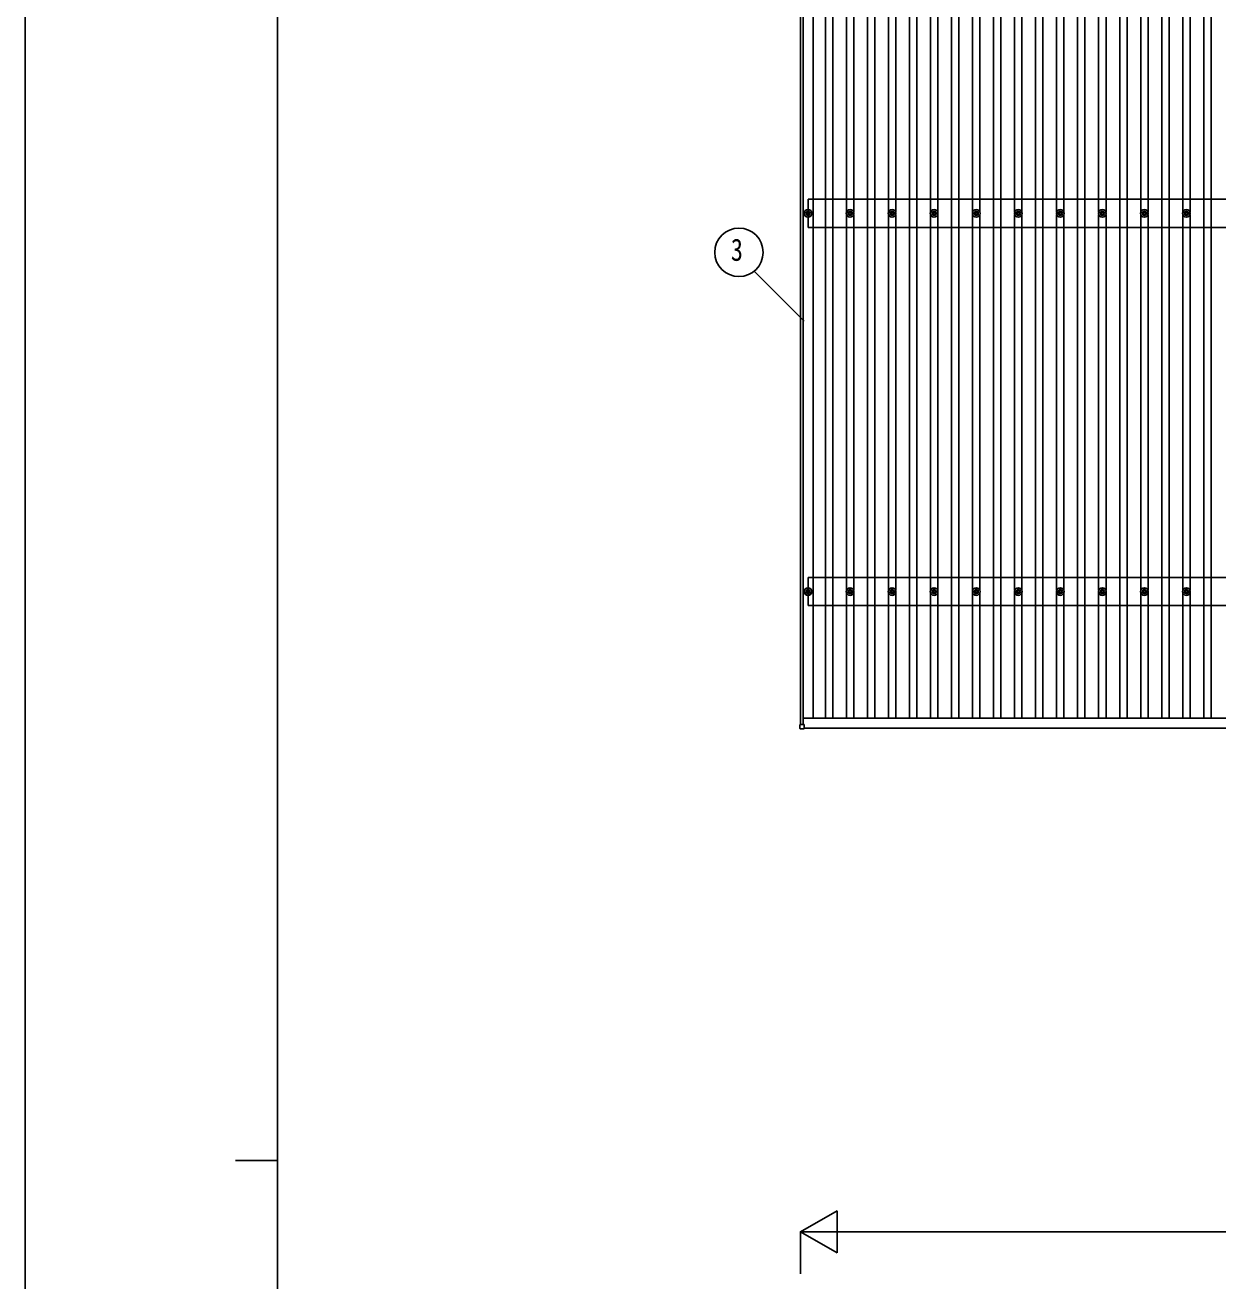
# Model space of a CAD drawing. Units: millimetres, scale not verified. Extents: x -16820 to 16820, y -11880 to 11880.
# Drawn here: x -16820 to -11146, y -73 to 5904 of the extents above; entities that cross this region are included whole.
import ezdxf
from ezdxf.enums import TextEntityAlignment as Align

# ---------------------------------------------------------------- set-up
doc = ezdxf.new("R2010")
doc.units = ezdxf.units.MM
doc.header["$LTSCALE"] = 50
for name, color, linetype in [('0-5_YKK_13', 4, 'Continuous'), ('0-6_YKK_A1', 4, 'Continuous'), ('0-7_YKK_D', 6, 'Continuous'), ('0-8_YKK_ZWAK', 7, 'Continuous')]:
    doc.layers.add(name, color=color, linetype=linetype)
doc.styles.add('ＭＳ ゴシック', font='')
doc.styles.get('ＭＳ ゴシック').set_extended_font_data('MS Gothic')

msp = doc.modelspace()

# ---------------------------------------------------------------- linework, layer by layer
at = {"layer": '0-5_YKK_13'}
for p, q in [((-13105.92, 5009.45), (-13101.5, 5009.45)), ((-13105.92, 5005.95), (-13101.5, 5005.95)), ((-13097.67, 5017.69), (-13097.67, 5013.28)), ((-13097.67, 5002.11), (-13097.67, 4997.7)), ((-13094.17, 5017.69), (-13094.17, 5013.28)), ((-13094.17, 5002.11), (-13094.17, 4997.7)), ((-13090.34, 5009.45), (-13085.92, 5009.45)), ((-13090.34, 5005.95), (-13085.92, 5005.95)), ((-12905.92, 5009.45), (-12901.5, 5009.45)), ((-12905.92, 5005.95), (-12901.5, 5005.95)), ((-12897.67, 5017.69), (-12897.67, 5013.28)), ((-12897.67, 5002.11), (-12897.67, 4997.7)), ((-12894.17, 5017.69), (-12894.17, 5013.28)), ((-12894.17, 5002.11), (-12894.17, 4997.7)), ((-12890.34, 5009.45), (-12885.92, 5009.45)), ((-12890.34, 5005.95), (-12885.92, 5005.95)), ((-12705.92, 5009.45), (-12701.51, 5009.45)), ((-12705.92, 5005.95), (-12701.51, 5005.95)), ((-12697.67, 5017.69), (-12697.67, 5013.28)), ((-12697.67, 5002.11), (-12697.67, 4997.7)), ((-12694.17, 5017.69), (-12694.17, 5013.28)), ((-12694.17, 5002.11), (-12694.17, 4997.7)), ((-12690.34, 5009.45), (-12685.93, 5009.45)), ((-12690.34, 5005.95), (-12685.93, 5005.95)), ((-12505.92, 5009.45), (-12501.51, 5009.45)), ((-12505.92, 5005.95), (-12501.51, 5005.95)), ((-12497.67, 5017.69), (-12497.67, 5013.28)), ((-12497.67, 5002.11), (-12497.67, 4997.7)), ((-12494.17, 5017.69), (-12494.17, 5013.28)), ((-12494.17, 5002.11), (-12494.17, 4997.7)), ((-12490.34, 5009.45), (-12485.93, 5009.45)), ((-12490.34, 5005.95), (-12485.93, 5005.95)), ((-12305.92, 5009.45), (-12301.51, 5009.45)), ((-12305.92, 5005.95), (-12301.51, 5005.95)), ((-12297.67, 5017.69), (-12297.67, 5013.28)), ((-12297.67, 5002.11), (-12297.67, 4997.7)), ((-12294.17, 5017.69), (-12294.17, 5013.28)), ((-12294.17, 5002.11), (-12294.17, 4997.7)), ((-12290.34, 5009.45), (-12285.93, 5009.45)), ((-12290.34, 5005.95), (-12285.93, 5005.95)), ((-12105.92, 5009.45), (-12101.51, 5009.45)), ((-12105.92, 5005.95), (-12101.51, 5005.95)), ((-12097.67, 5017.69), (-12097.67, 5013.28)), ((-12097.67, 5002.11), (-12097.67, 4997.7)), ((-12094.17, 5017.69), (-12094.17, 5013.28)), ((-12094.17, 5002.11), (-12094.17, 4997.7)), ((-12090.34, 5009.45), (-12085.93, 5009.45)), ((-12090.34, 5005.95), (-12085.93, 5005.95)), ((-11905.92, 5009.45), (-11901.51, 5009.45)), ((-11905.92, 5005.95), (-11901.51, 5005.95)), ((-11897.67, 5017.69), (-11897.67, 5013.28)), ((-11897.67, 5002.11), (-11897.67, 4997.7)), ((-11894.17, 5017.69), (-11894.17, 5013.28)), ((-11894.17, 5002.11), (-11894.17, 4997.7)), ((-11890.34, 5009.45), (-11885.93, 5009.45)), ((-11890.34, 5005.95), (-11885.93, 5005.95)), ((-11705.92, 5009.45), (-11701.51, 5009.45)), ((-11705.92, 5005.95), (-11701.51, 5005.95)), ((-11697.67, 5017.69), (-11697.67, 5013.28)), ((-11697.67, 5002.11), (-11697.67, 4997.7)), ((-11694.17, 5017.69), (-11694.17, 5013.28)), ((-11694.17, 5002.11), (-11694.17, 4997.7)), ((-11690.34, 5009.45), (-11685.93, 5009.45)), ((-11690.34, 5005.95), (-11685.93, 5005.95)), ((-11505.92, 5009.45), (-11501.51, 5009.45)), ((-11505.92, 5005.95), (-11501.51, 5005.95)), ((-11497.67, 5017.69), (-11497.67, 5013.28)), ((-11497.67, 5002.11), (-11497.67, 4997.7)), ((-11494.17, 5017.69), (-11494.17, 5013.28)), ((-11494.17, 5002.11), (-11494.17, 4997.7)), ((-11490.34, 5009.45), (-11485.93, 5009.45)), ((-11490.34, 5005.95), (-11485.93, 5005.95)), ((-11305.92, 5009.45), (-11301.51, 5009.45)), ((-11305.92, 5005.95), (-11301.51, 5005.95)), ((-11297.67, 5017.69), (-11297.67, 5013.28)), ((-11297.67, 5002.11), (-11297.67, 4997.7)), ((-11294.17, 5017.69), (-11294.17, 5013.28)), ((-11294.17, 5002.11), (-11294.17, 4997.7)), ((-11290.34, 5009.45), (-11285.93, 5009.45)), ((-11290.34, 5005.95), (-11285.93, 5005.95)), ((-13105.92, 3209.45), (-13101.5, 3209.45)), ((-13105.92, 3205.95), (-13101.5, 3205.95)), ((-13097.67, 3217.69), (-13097.67, 3213.28)), ((-13097.67, 3202.11), (-13097.67, 3197.7)), ((-13094.17, 3217.69), (-13094.17, 3213.28)), ((-13094.17, 3202.11), (-13094.17, 3197.7)), ((-13090.34, 3209.45), (-13085.92, 3209.45)), ((-13090.34, 3205.95), (-13085.92, 3205.95)), ((-12905.92, 3209.45), (-12901.5, 3209.45)), ((-12905.92, 3205.95), (-12901.5, 3205.95)), ((-12897.67, 3217.69), (-12897.67, 3213.28)), ((-12897.67, 3202.11), (-12897.67, 3197.7)), ((-12894.17, 3217.69), (-12894.17, 3213.28)), ((-12894.17, 3202.11), (-12894.17, 3197.7)), ((-12890.34, 3209.45), (-12885.92, 3209.45)), ((-12890.34, 3205.95), (-12885.92, 3205.95)), ((-12705.92, 3209.45), (-12701.51, 3209.45)), ((-12705.92, 3205.95), (-12701.51, 3205.95)), ((-12697.67, 3217.69), (-12697.67, 3213.28)), ((-12697.67, 3202.11), (-12697.67, 3197.7)), ((-12694.17, 3217.69), (-12694.17, 3213.28)), ((-12694.17, 3202.11), (-12694.17, 3197.7)), ((-12690.34, 3209.45), (-12685.93, 3209.45)), ((-12690.34, 3205.95), (-12685.93, 3205.95)), ((-12505.92, 3209.45), (-12501.51, 3209.45)), ((-12505.92, 3205.95), (-12501.51, 3205.95)), ((-12497.67, 3217.69), (-12497.67, 3213.28)), ((-12497.67, 3202.11), (-12497.67, 3197.7)), ((-12494.17, 3217.69), (-12494.17, 3213.28)), ((-12494.17, 3202.11), (-12494.17, 3197.7)), ((-12490.34, 3209.45), (-12485.93, 3209.45)), ((-12490.34, 3205.95), (-12485.93, 3205.95)), ((-12305.92, 3209.45), (-12301.51, 3209.45)), ((-12305.92, 3205.95), (-12301.51, 3205.95)), ((-12297.67, 3217.69), (-12297.67, 3213.28)), ((-12297.67, 3202.11), (-12297.67, 3197.7)), ((-12294.17, 3217.69), (-12294.17, 3213.28)), ((-12294.17, 3202.11), (-12294.17, 3197.7)), ((-12290.34, 3209.45), (-12285.93, 3209.45)), ((-12290.34, 3205.95), (-12285.93, 3205.95)), ((-12105.92, 3209.45), (-12101.51, 3209.45)), ((-12105.92, 3205.95), (-12101.51, 3205.95)), ((-12097.67, 3217.69), (-12097.67, 3213.28)), ((-12097.67, 3202.11), (-12097.67, 3197.7)), ((-12094.17, 3217.69), (-12094.17, 3213.28)), ((-12094.17, 3202.11), (-12094.17, 3197.7)), ((-12090.34, 3209.45), (-12085.93, 3209.45)), ((-12090.34, 3205.95), (-12085.93, 3205.95)), ((-11905.92, 3209.45), (-11901.51, 3209.45)), ((-11905.92, 3205.95), (-11901.51, 3205.95)), ((-11897.67, 3217.69), (-11897.67, 3213.28)), ((-11897.67, 3202.11), (-11897.67, 3197.7)), ((-11894.17, 3217.69), (-11894.17, 3213.28)), ((-11894.17, 3202.11), (-11894.17, 3197.7)), ((-11890.34, 3209.45), (-11885.93, 3209.45)), ((-11890.34, 3205.95), (-11885.93, 3205.95)), ((-11705.92, 3209.45), (-11701.51, 3209.45)), ((-11705.92, 3205.95), (-11701.51, 3205.95)), ((-11697.67, 3217.69), (-11697.67, 3213.28)), ((-11697.67, 3202.11), (-11697.67, 3197.7)), ((-11694.17, 3217.69), (-11694.17, 3213.28)), ((-11694.17, 3202.11), (-11694.17, 3197.7)), ((-11690.34, 3209.45), (-11685.93, 3209.45)), ((-11690.34, 3205.95), (-11685.93, 3205.95)), ((-11505.92, 3209.45), (-11501.51, 3209.45)), ((-11505.92, 3205.95), (-11501.51, 3205.95)), ((-11497.67, 3217.69), (-11497.67, 3213.28)), ((-11497.67, 3202.11), (-11497.67, 3197.7)), ((-11494.17, 3217.69), (-11494.17, 3213.28)), ((-11494.17, 3202.11), (-11494.17, 3197.7)), ((-11490.34, 3209.45), (-11485.93, 3209.45)), ((-11490.34, 3205.95), (-11485.93, 3205.95)), ((-11305.92, 3209.45), (-11301.51, 3209.45)), ((-11305.92, 3205.95), (-11301.51, 3205.95)), ((-11297.67, 3217.69), (-11297.67, 3213.28)), ((-11297.67, 3202.11), (-11297.67, 3197.7)), ((-11294.17, 3217.69), (-11294.17, 3213.28)), ((-11294.17, 3202.11), (-11294.17, 3197.7)), ((-11290.34, 3209.45), (-11285.93, 3209.45)), ((-11290.34, 3205.95), (-11285.93, 3205.95)), ((-13134.22, 2573.59), (-13134.22, 2555.59)), ((-13115.22, 2574.59), (-13133.22, 2574.59)), ((-13114.22, 2555.59), (-13114.22, 2573.59)), ((-13133.22, 2554.59), (-13115.22, 2554.59))]:
    msp.add_line(p, q, dxfattribs=at)
for centre, radius in [((-13095.92, 5007.7), 18.25), ((-12895.92, 5007.7), 18.25), ((-12695.92, 5007.7), 18.25), ((-12495.92, 5007.7), 18.25), ((-12295.92, 5007.7), 18.25), ((-12095.92, 5007.7), 18.25), ((-11895.92, 5007.7), 18.25), ((-11695.92, 5007.7), 18.25), ((-11495.92, 5007.7), 18.25), ((-11295.92, 5007.7), 18.25), ((-13095.92, 5007.7), 10.15), ((-13095.92, 5007.7), 5.85), ((-13095.92, 5007.7), 5.25), ((-12895.92, 5007.7), 10.15), ((-12895.92, 5007.7), 5.85), ((-12895.92, 5007.7), 5.25), ((-12695.92, 5007.7), 10.15), ((-12695.92, 5007.7), 5.85), ((-12695.92, 5007.7), 5.25), ((-12495.92, 5007.7), 10.15), ((-12495.92, 5007.7), 5.85), ((-12495.92, 5007.7), 5.25), ((-12295.92, 5007.7), 10.15), ((-12295.92, 5007.7), 5.85), ((-12295.92, 5007.7), 5.25), ((-12095.92, 5007.7), 10.15), ((-12095.92, 5007.7), 5.85), ((-12095.92, 5007.7), 5.25), ((-11895.92, 5007.7), 10.15), ((-11895.92, 5007.7), 5.85), ((-11895.92, 5007.7), 5.25), ((-11695.92, 5007.7), 10.15), ((-11695.92, 5007.7), 5.85), ((-11695.92, 5007.7), 5.25), ((-11495.92, 5007.7), 10.15), ((-11495.92, 5007.7), 5.85), ((-11495.92, 5007.7), 5.25), ((-11295.92, 5007.7), 10.15), ((-11295.92, 5007.7), 5.85), ((-11295.92, 5007.7), 5.25), ((-13095.92, 3207.7), 18.25), ((-13095.92, 3207.7), 10.15), ((-13095.92, 3207.7), 5.85), ((-13095.92, 3207.7), 5.25), ((-12895.92, 3207.7), 18.25), ((-12895.92, 3207.7), 10.15), ((-12895.92, 3207.7), 5.85), ((-12895.92, 3207.7), 5.25), ((-12695.92, 3207.7), 18.25), ((-12695.92, 3207.7), 10.15), ((-12695.92, 3207.7), 5.85), ((-12695.92, 3207.7), 5.25), ((-12495.92, 3207.7), 18.25), ((-12495.92, 3207.7), 10.15), ((-12495.92, 3207.7), 5.85), ((-12495.92, 3207.7), 5.25), ((-12295.92, 3207.7), 18.25), ((-12295.92, 3207.7), 10.15), ((-12295.92, 3207.7), 5.85), ((-12295.92, 3207.7), 5.25), ((-12095.92, 3207.7), 18.25), ((-12095.92, 3207.7), 10.15), ((-12095.92, 3207.7), 5.85), ((-12095.92, 3207.7), 5.25), ((-11895.92, 3207.7), 18.25), ((-11895.92, 3207.7), 10.15), ((-11895.92, 3207.7), 5.85), ((-11895.92, 3207.7), 5.25), ((-11695.92, 3207.7), 18.25), ((-11695.92, 3207.7), 10.15), ((-11695.92, 3207.7), 5.85), ((-11695.92, 3207.7), 5.25), ((-11495.92, 3207.7), 18.25), ((-11495.92, 3207.7), 10.15), ((-11495.92, 3207.7), 5.85), ((-11495.92, 3207.7), 5.25), ((-11295.92, 3207.7), 18.25), ((-11295.92, 3207.7), 10.15), ((-11295.92, 3207.7), 5.85), ((-11295.92, 3207.7), 5.25)]:
    msp.add_circle(centre, radius, dxfattribs=at)
for centre, start, end in [((-13133.22, 2573.59), 90, 180), ((-13115.22, 2573.59), 0, 90), ((-13133.22, 2555.59), 180, 270), ((-13115.22, 2555.59), 270, 0)]:
    msp.add_arc(centre, 1, start, end, dxfattribs=at)
at = {"layer": '0-6_YKK_A1'}
for p, q in [((-13070.92, 2605.88), (-13070.92, 9209.27)), ((-13013.42, 2605.88), (-13013.42, 9209.27)), ((-12978.42, 2605.88), (-12978.42, 9209.27)), ((-12813.42, 2605.88), (-12813.42, 9209.27)), ((-12778.42, 2605.88), (-12778.42, 9209.27)), ((-12613.42, 2605.88), (-12613.42, 9209.27)), ((-12578.42, 2605.88), (-12578.42, 9209.27)), ((-12413.42, 2605.88), (-12413.42, 9209.27)), ((-12378.42, 2605.88), (-12378.42, 9209.27)), ((-12213.42, 2605.88), (-12213.42, 9209.27)), ((-12178.42, 2605.88), (-12178.42, 9209.27)), ((-12013.42, 2605.88), (-12013.42, 9209.27)), ((-11978.42, 2605.88), (-11978.42, 9209.27)), ((-11813.42, 2605.88), (-11813.42, 9209.27)), ((-11778.42, 2605.88), (-11778.42, 9209.27)), ((-11613.42, 2605.88), (-11613.42, 9209.27)), ((-11578.42, 2605.88), (-11578.42, 9209.27)), ((-11413.42, 2605.88), (-11413.42, 9209.27)), ((-11378.42, 2605.88), (-11378.42, 9209.27)), ((-11213.42, 2605.88), (-11213.42, 9209.27)), ((-11178.42, 2605.88), (-11178.42, 9209.27)), ((-13130.92, 2574.59), (-13130.92, 7962.42)), ((-13118.92, 2574.59), (-13118.92, 7947.42)), ((-12913.42, 5012.87), (-12913.42, 6802.52)), ((-12878.42, 5012.87), (-12878.42, 6802.52)), ((-12713.42, 5012.88), (-12713.42, 6802.51)), ((-12678.42, 5012.87), (-12678.42, 6802.53)), ((-12513.42, 5012.88), (-12513.42, 6802.51)), ((-12478.42, 5012.87), (-12478.42, 6802.53)), ((-12313.42, 5012.88), (-12313.42, 6802.51)), ((-12278.42, 5012.87), (-12278.42, 6802.53)), ((-12113.42, 5012.88), (-12113.42, 6802.51)), ((-12078.42, 5012.87), (-12078.42, 6802.53)), ((-11913.42, 5012.88), (-11913.42, 6802.51)), ((-11878.42, 5012.87), (-11878.42, 6802.53)), ((-11713.42, 5012.88), (-11713.42, 6802.51)), ((-11678.42, 5012.87), (-11678.42, 6802.53)), ((-11513.42, 5012.88), (-11513.42, 6802.51)), ((-11478.42, 5012.87), (-11478.42, 6802.53)), ((-11313.42, 5012.88), (-11313.42, 6802.51)), ((-11278.42, 5012.87), (-11278.42, 6802.53)), ((-7695.92, 5074.7), (-13095.92, 5074.7)), ((-13095.92, 4940.7), (-13095.92, 5074.7)), ((-12913.42, 3212.87), (-12913.42, 5002.52)), ((-12878.42, 3212.87), (-12878.42, 5002.52)), ((-12713.42, 3212.87), (-12713.42, 5002.51)), ((-12678.42, 3212.87), (-12678.42, 5002.53)), ((-12513.42, 3212.87), (-12513.42, 5002.51)), ((-12478.42, 3212.87), (-12478.42, 5002.53)), ((-12313.42, 3212.87), (-12313.42, 5002.51)), ((-12278.42, 3212.87), (-12278.42, 5002.53)), ((-12113.42, 3212.87), (-12113.42, 5002.51)), ((-12078.42, 3212.87), (-12078.42, 5002.53)), ((-11913.42, 3212.87), (-11913.42, 5002.51)), ((-11878.42, 3212.87), (-11878.42, 5002.53)), ((-11713.42, 3212.87), (-11713.42, 5002.51)), ((-11678.42, 3212.87), (-11678.42, 5002.53)), ((-11513.42, 3212.87), (-11513.42, 5002.51)), ((-11478.42, 3212.87), (-11478.42, 5002.53)), ((-11313.42, 3212.87), (-11313.42, 5002.51)), ((-11278.42, 3212.87), (-11278.42, 5002.53)), ((-7695.92, 4940.7), (-13095.92, 4940.7)), ((-7695.92, 3274.7), (-13095.92, 3274.7)), ((-13095.92, 3140.7), (-13095.92, 3274.7)), ((-12913.42, 2605.88), (-12913.42, 3202.52)), ((-12878.42, 2605.88), (-12878.42, 3202.52)), ((-12713.42, 2605.88), (-12713.42, 3202.52)), ((-12678.42, 2605.88), (-12678.42, 3202.52)), ((-12513.42, 2605.88), (-12513.42, 3202.52)), ((-12478.42, 2605.88), (-12478.42, 3202.52)), ((-12313.42, 2605.88), (-12313.42, 3202.52)), ((-12278.42, 2605.88), (-12278.42, 3202.52)), ((-12113.42, 2605.88), (-12113.42, 3202.52)), ((-12078.42, 2605.88), (-12078.42, 3202.52)), ((-11913.42, 2605.88), (-11913.42, 3202.52)), ((-11878.42, 2605.88), (-11878.42, 3202.52)), ((-11713.42, 2605.88), (-11713.42, 3202.52)), ((-11678.42, 2605.88), (-11678.42, 3202.52)), ((-11513.42, 2605.88), (-11513.42, 3202.52)), ((-11478.42, 2605.88), (-11478.42, 3202.52)), ((-11313.42, 2605.88), (-11313.42, 3202.52)), ((-11278.42, 2605.88), (-11278.42, 3202.52)), ((-7695.92, 3140.7), (-13095.92, 3140.7)), ((-13118.92, 2605.88), (-7672.92, 2605.88)), ((-13114.22, 2557.89), (-7677.62, 2557.89))]:
    msp.add_line(p, q, dxfattribs=at)
at = {"layer": '0-7_YKK_D'}
for p, q in [((-13352.63, 4732.1), (-13114.57, 4494.03)), ((-13130.92, 160.89), (-12957.72, 260.89)), ((-12957.72, 60.89), (-12957.72, 260.89)), ((-13130.92, -39.11), (-13130.92, 161.89)), ((-13130.92, 160.89), (-12957.72, 60.89)), ((-13130.92, 160.89), (-12784.51, 160.89)), ((-12930.92, 160.89), (-7860.92, 160.89))]:
    msp.add_line(p, q, dxfattribs=at)
msp.add_circle((-13424.59, 4822.06), 115.2, dxfattribs=at)
at = {"layer": '0-8_YKK_ZWAK'}
for p, q in [((-15619.92, -10100), (-15619.92, 11100)), ((-15819.92, 500), (-15619.92, 500))]:
    msp.add_line(p, q, dxfattribs=at)
msp.add_lwpolyline([(-16820, -11880), (16820, -11880), (16820, 11880), (-16820, 11880)], close=True, dxfattribs=at)

# ---------------------------------------------------------------- texts
at = {"layer": '0-7_YKK_D', "style": 'ＭＳ ゴシック', "width": 0.8}
msp.add_text('3', height=105.6, dxfattribs=at).set_placement((-13462.99, 4750.06), align=Align.BOTTOM_LEFT)

doc.saveas('drawing.dxf')
